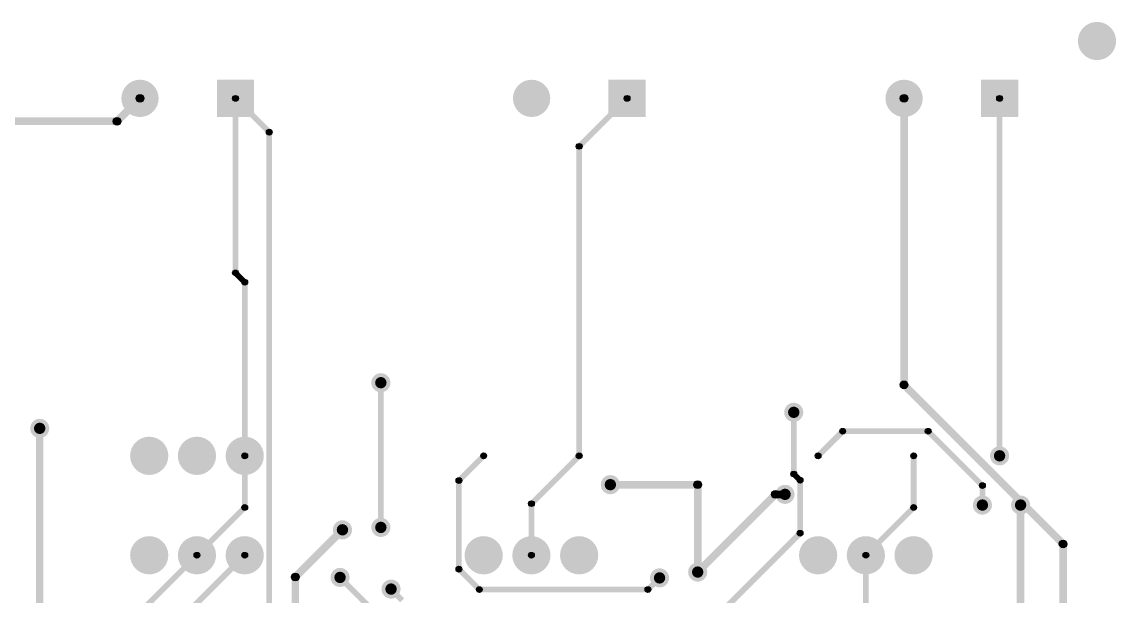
# Model space of a CAD drawing. Header units: millimetres. Extents: x 0 to 3.58, y 0 to 2.95.
# Drawn here: x 1.327 to 3.583, y 1.77 to 2.953 of the extents above; entities that cross this region are included whole.
import ezdxf

# ---------------------------------------------------------------- set-up
doc = ezdxf.new("R2010")
doc.units = ezdxf.units.MM
doc.header["$MEASUREMENT"] = 0
for name, color, linetype in [('PadHoleLayer', 156, 'Continuous'), ('TopLayer', 1, 'Continuous'), ('ViaHoleLayer', 16, 'Continuous')]:
    doc.layers.add(name, color=color, linetype=linetype)

# ---------------------------------------------------------------- blocks, each defined once
blk = doc.blocks.new('TO220_1')
at = {"layer": 'PadHoleLayer'}
h = blk.add_hatch(color=156, dxfattribs=at)
edge = h.paths.add_edge_path()
edge.add_arc((-0.0984, 0), 0.0236, 0, 360)
h = blk.add_hatch(color=156, dxfattribs=at)
edge = h.paths.add_edge_path()
edge.add_arc((0, 0), 0.0236, 0, 360)
h = blk.add_hatch(color=156, dxfattribs=at)
edge = h.paths.add_edge_path()
edge.add_arc((0.0984, 0), 0.0236, 0, 360)
at = {"layer": 'TopLayer'}
h = blk.add_hatch(color=1, dxfattribs=at)
edge = h.paths.add_edge_path()
edge.add_arc((-0.0984, 0), 0.0394, 0, 360)
h = blk.add_hatch(color=1, dxfattribs=at)
edge = h.paths.add_edge_path()
edge.add_arc((0, 0), 0.0394, 0, 360)
h = blk.add_hatch(color=1, dxfattribs=at)
edge = h.paths.add_edge_path()
edge.add_arc((0.0984, 0), 0.0394, 0, 360)
blk = doc.blocks.new('TO220_2')
at = {"layer": 'PadHoleLayer'}
h = blk.add_hatch(color=156, dxfattribs=at)
edge = h.paths.add_edge_path()
edge.add_arc((-0.0984, 0), 0.0236, 0, 360)
h = blk.add_hatch(color=156, dxfattribs=at)
edge = h.paths.add_edge_path()
edge.add_arc((0, 0), 0.0236, 0, 360)
h = blk.add_hatch(color=156, dxfattribs=at)
edge = h.paths.add_edge_path()
edge.add_arc((0.0984, 0), 0.0236, 0, 360)
at = {"layer": 'TopLayer'}
h = blk.add_hatch(color=1, dxfattribs=at)
edge = h.paths.add_edge_path()
edge.add_arc((-0.0984, 0), 0.0394, 0, 360)
h = blk.add_hatch(color=1, dxfattribs=at)
edge = h.paths.add_edge_path()
edge.add_arc((0, 0), 0.0394, 0, 360)
h = blk.add_hatch(color=1, dxfattribs=at)
edge = h.paths.add_edge_path()
edge.add_arc((0.0984, 0), 0.0394, 0, 360)
blk = doc.blocks.new('TO220_3')
at = {"layer": 'PadHoleLayer'}
h = blk.add_hatch(color=156, dxfattribs=at)
edge = h.paths.add_edge_path()
edge.add_arc((-0.0984, 0), 0.0236, 0, 360)
h = blk.add_hatch(color=156, dxfattribs=at)
edge = h.paths.add_edge_path()
edge.add_arc((0, 0), 0.0236, 0, 360)
h = blk.add_hatch(color=156, dxfattribs=at)
edge = h.paths.add_edge_path()
edge.add_arc((0.0984, 0), 0.0236, 0, 360)
at = {"layer": 'TopLayer'}
h = blk.add_hatch(color=1, dxfattribs=at)
edge = h.paths.add_edge_path()
edge.add_arc((-0.0984, 0), 0.0394, 0, 360)
h = blk.add_hatch(color=1, dxfattribs=at)
edge = h.paths.add_edge_path()
edge.add_arc((0, 0), 0.0394, 0, 360)
h = blk.add_hatch(color=1, dxfattribs=at)
edge = h.paths.add_edge_path()
edge.add_arc((0.0984, 0), 0.0394, 0, 360)
blk = doc.blocks.new('TO220_4')
at = {"layer": 'PadHoleLayer'}
h = blk.add_hatch(color=156, dxfattribs=at)
edge = h.paths.add_edge_path()
edge.add_arc((-0.0984, 0), 0.0236, 0, 360)
h = blk.add_hatch(color=156, dxfattribs=at)
edge = h.paths.add_edge_path()
edge.add_arc((0, 0), 0.0236, 0, 360)
h = blk.add_hatch(color=156, dxfattribs=at)
edge = h.paths.add_edge_path()
edge.add_arc((0.0984, 0), 0.0236, 0, 360)
at = {"layer": 'TopLayer'}
h = blk.add_hatch(color=1, dxfattribs=at)
edge = h.paths.add_edge_path()
edge.add_arc((-0.0984, 0), 0.0394, 0, 360)
h = blk.add_hatch(color=1, dxfattribs=at)
edge = h.paths.add_edge_path()
edge.add_arc((0, 0), 0.0394, 0, 360)
h = blk.add_hatch(color=1, dxfattribs=at)
edge = h.paths.add_edge_path()
edge.add_arc((0.0984, 0), 0.0394, 0, 360)
blk = doc.blocks.new('TO220_5')
at = {"layer": 'PadHoleLayer'}
h = blk.add_hatch(color=156, dxfattribs=at)
edge = h.paths.add_edge_path()
edge.add_arc((-0.0984, 0), 0.0236, 0, 360)
h = blk.add_hatch(color=156, dxfattribs=at)
edge = h.paths.add_edge_path()
edge.add_arc((0, 0), 0.0236, 0, 360)
h = blk.add_hatch(color=156, dxfattribs=at)
edge = h.paths.add_edge_path()
edge.add_arc((0.0984, 0), 0.0236, 0, 360)
at = {"layer": 'TopLayer'}
h = blk.add_hatch(color=1, dxfattribs=at)
edge = h.paths.add_edge_path()
edge.add_arc((-0.0984, 0), 0.0394, 0, 360)
h = blk.add_hatch(color=1, dxfattribs=at)
edge = h.paths.add_edge_path()
edge.add_arc((0, 0), 0.0394, 0, 360)
h = blk.add_hatch(color=1, dxfattribs=at)
edge = h.paths.add_edge_path()
edge.add_arc((0.0984, 0), 0.0394, 0, 360)
blk = doc.blocks.new('TO220_6')
at = {"layer": 'PadHoleLayer'}
h = blk.add_hatch(color=156, dxfattribs=at)
edge = h.paths.add_edge_path()
edge.add_arc((-0.0984, 0), 0.0236, 0, 360)
h = blk.add_hatch(color=156, dxfattribs=at)
edge = h.paths.add_edge_path()
edge.add_arc((0, 0), 0.0236, 0, 360)
h = blk.add_hatch(color=156, dxfattribs=at)
edge = h.paths.add_edge_path()
edge.add_arc((0.0984, 0), 0.0236, 0, 360)
at = {"layer": 'TopLayer'}
h = blk.add_hatch(color=1, dxfattribs=at)
edge = h.paths.add_edge_path()
edge.add_arc((-0.0984, 0), 0.0394, 0, 360)
h = blk.add_hatch(color=1, dxfattribs=at)
edge = h.paths.add_edge_path()
edge.add_arc((0, 0), 0.0394, 0, 360)
h = blk.add_hatch(color=1, dxfattribs=at)
edge = h.paths.add_edge_path()
edge.add_arc((0.0984, 0), 0.0394, 0, 360)
blk = doc.blocks.new('301_021_12_3D_17')
at = {"layer": 'PadHoleLayer'}
h = blk.add_hatch(color=156, dxfattribs=at)
edge = h.paths.add_edge_path()
edge.add_arc((-0.0984, 0), 0.0256, 0, 360)
h = blk.add_hatch(color=156, dxfattribs=at)
edge = h.paths.add_edge_path()
edge.add_arc((0.0984, 0), 0.0256, 0, 360)
at = {"layer": 'TopLayer'}
blk.add_hatch(color=1, dxfattribs=at).paths.add_polyline_path([(-0.1368, 0.0384), (-0.06, 0.0384), (-0.06, -0.0384), (-0.1368, -0.0384)])
h = blk.add_hatch(color=1, dxfattribs=at)
edge = h.paths.add_edge_path()
edge.add_arc((0.0984, 0), 0.0384, 0, 360)
blk = doc.blocks.new('301_021_12_3D_18')
at = {"layer": 'PadHoleLayer'}
h = blk.add_hatch(color=156, dxfattribs=at)
edge = h.paths.add_edge_path()
edge.add_arc((-0.0984, 0), 0.0256, 0, 360)
h = blk.add_hatch(color=156, dxfattribs=at)
edge = h.paths.add_edge_path()
edge.add_arc((0.0984, 0), 0.0256, 0, 360)
at = {"layer": 'TopLayer'}
blk.add_hatch(color=1, dxfattribs=at).paths.add_polyline_path([(-0.1368, 0.0384), (-0.06, 0.0384), (-0.06, -0.0384), (-0.1368, -0.0384)])
h = blk.add_hatch(color=1, dxfattribs=at)
edge = h.paths.add_edge_path()
edge.add_arc((0.0984, 0), 0.0384, 0, 360)
blk = doc.blocks.new('301_021_12_3D_19')
at = {"layer": 'PadHoleLayer'}
h = blk.add_hatch(color=156, dxfattribs=at)
edge = h.paths.add_edge_path()
edge.add_arc((-0.0984, 0), 0.0256, 0, 360)
h = blk.add_hatch(color=156, dxfattribs=at)
edge = h.paths.add_edge_path()
edge.add_arc((0.0984, 0), 0.0256, 0, 360)
at = {"layer": 'TopLayer'}
blk.add_hatch(color=1, dxfattribs=at).paths.add_polyline_path([(-0.1368, 0.0384), (-0.06, 0.0384), (-0.06, -0.0384), (-0.1368, -0.0384)])
h = blk.add_hatch(color=1, dxfattribs=at)
edge = h.paths.add_edge_path()
edge.add_arc((0.0984, 0), 0.0384, 0, 360)

msp = doc.modelspace()

# ---------------------------------------------------------------- hatches: boundary and pattern name
at = {"layer": 'PadHoleLayer'}
h = msp.add_hatch(color=156, dxfattribs=at)
edge = h.paths.add_edge_path()
edge.add_arc((3.5433, 2.9134), 0.0394, 0, 360)
at = {"layer": 'TopLayer'}
h = msp.add_hatch(color=1, dxfattribs=at)
edge = h.paths.add_edge_path()
edge.add_arc((3.5433, 2.9134), 0.0394, 0, 360)
for points in [[(1.5292, 2.7425), (1.5181, 2.7536), (1.5653, 2.8008), (1.5764, 2.7897)], [(1.7635, 2.7911), (1.7719, 2.7995), (1.8415, 2.7298), (1.8331, 2.7215)], [(2.4802, 2.6924), (2.4719, 2.7007), (2.5706, 2.7995), (2.579, 2.7911)], [(1.7736, 2.4357), (1.7618, 2.4357), (1.7618, 2.7953), (1.7736, 2.7953)], [(3.1535, 2.2053), (3.1378, 2.2053), (3.1378, 2.7953), (3.1535, 2.7953)], [(3.3484, 2.0591), (3.3366, 2.0591), (3.3366, 2.7953), (3.3484, 2.7953)], [(1.252, 2.7402), (1.252, 2.7559), (1.5236, 2.7559), (1.5236, 2.7402)], [(1.8432, 1.5646), (1.8314, 1.5646), (1.8314, 2.7257), (1.8432, 2.7257)], [(2.482, 2.0591), (2.4702, 2.0591), (2.4702, 2.6965), (2.482, 2.6965)], [(1.7635, 2.4315), (1.7719, 2.4399), (1.7909, 2.4208), (1.7826, 2.4125)], [(1.7927, 2.0591), (1.7809, 2.0591), (1.7809, 2.4167), (1.7927, 2.4167)], [(3.1401, 2.1998), (3.1512, 2.2109), (3.4789, 1.8832), (3.4678, 1.8721)], [(2.0732, 1.9117), (2.0614, 1.9117), (2.0614, 2.2097), (2.0732, 2.2097)], [(2.9242, 2.0217), (2.9124, 2.0217), (2.9124, 2.1487), (2.9242, 2.1487)], [(1.372, 1.4857), (1.3563, 1.4857), (1.3563, 2.1157), (1.372, 2.1157)], [(2.9727, 2.0549), (2.9643, 2.0632), (3.0149, 2.1138), (3.0233, 2.1055)], [(3.0191, 2.1038), (3.0191, 2.1156), (3.1953, 2.1156), (3.1953, 2.1038)], [(3.1911, 2.1055), (3.1995, 2.1138), (3.3113, 2.0021), (3.3029, 1.9937)], [(1.7927, 1.9528), (1.7809, 1.9528), (1.7809, 2.0591), (1.7927, 2.0591)], [(2.2325, 2.004), (2.2241, 2.0123), (2.275, 2.0632), (2.2834, 2.0549)], [(2.3818, 1.9564), (2.3735, 1.9648), (2.4719, 2.0632), (2.4802, 2.0549)], [(3.1713, 1.9528), (3.1594, 1.9528), (3.1594, 2.0591), (3.1713, 2.0591)], [(2.2342, 1.8257), (2.2224, 1.8257), (2.2224, 2.0082), (2.2342, 2.0082)], [(2.5403, 1.9918), (2.5403, 2.0075), (2.7203, 2.0075), (2.7203, 1.9918)], [(2.9141, 2.0175), (2.9225, 2.0258), (2.9355, 2.0128), (2.9271, 2.0045)], [(2.9372, 1.8997), (2.9254, 1.8997), (2.9254, 2.0087), (2.9372, 2.0087)], [(2.7282, 1.8197), (2.7124, 1.8197), (2.7124, 1.9997), (2.7282, 1.9997)], [(2.7259, 1.8141), (2.7148, 1.8252), (2.8748, 1.9852), (2.8859, 1.9741)], [(2.8803, 1.9718), (2.8803, 1.9875), (2.9003, 1.9875), (2.9003, 1.9718)], [(3.313, 1.9577), (3.3012, 1.9577), (3.3012, 1.9979), (3.313, 1.9979)], [(1.6925, 1.8502), (1.6842, 1.8585), (1.7826, 1.9569), (1.7909, 1.9486)], [(2.3835, 1.8543), (2.3717, 1.8543), (2.3717, 1.9606), (2.3835, 1.9606)], [(3.0711, 1.8502), (3.0627, 1.8585), (3.1612, 1.9569), (3.1695, 1.9486)], [(3.3937, 1.7097), (3.378, 1.7097), (3.378, 1.9577), (3.3937, 1.9577)], [(1.8966, 1.804), (1.8855, 1.8151), (1.9826, 1.9122), (1.9938, 1.9011)], [(2.7335, 1.6935), (2.7251, 1.7018), (2.9271, 1.9038), (2.9355, 1.8955)], [(3.4812, 0.6836), (3.4654, 0.6836), (3.4654, 1.8777), (3.4812, 1.8777)], [(1.5765, 1.7341), (1.5681, 1.7425), (1.6842, 1.8585), (1.6925, 1.8502)], [(1.6585, 1.7177), (1.6501, 1.7261), (1.7826, 1.8585), (1.7909, 1.8502)], [(3.0728, 1.6075), (3.061, 1.6075), (3.061, 1.8543), (3.0728, 1.8543)], [(2.2241, 1.8215), (2.2325, 1.8298), (2.2745, 1.7878), (2.2661, 1.7795)], [(1.8989, 1.5715), (1.8832, 1.5715), (1.8832, 1.8095), (1.8989, 1.8095)], [(1.979, 1.8045), (1.9874, 1.8128), (2.0534, 1.7468), (2.045, 1.7385)], [(2.6219, 1.7795), (2.6136, 1.7878), (2.6376, 1.8118), (2.6459, 1.8035)], [(2.0841, 1.7805), (2.0925, 1.7888), (2.1155, 1.7658), (2.1071, 1.7575)], [(2.2703, 1.7778), (2.2703, 1.7896), (2.6177, 1.7896), (2.6177, 1.7778)]]:
    msp.add_hatch(color=1, dxfattribs=at).paths.add_polyline_path(points)
h = msp.add_hatch(color=1, dxfattribs=at)
edge = h.paths.add_edge_path()
edge.add_arc((1.5709, 2.7953), 0.00787, 0, 360)
h = msp.add_hatch(color=1, dxfattribs=at)
edge = h.paths.add_edge_path()
edge.add_arc((1.7677, 2.7953), 0.00591, 0, 360)
h = msp.add_hatch(color=1, dxfattribs=at)
edge = h.paths.add_edge_path()
edge.add_arc((1.7677, 2.7953), 0.00591, 0, 360)
h = msp.add_hatch(color=1, dxfattribs=at)
edge = h.paths.add_edge_path()
edge.add_arc((2.5748, 2.7953), 0.00591, 0, 360)
h = msp.add_hatch(color=1, dxfattribs=at)
edge = h.paths.add_edge_path()
edge.add_arc((3.1457, 2.7953), 0.00787, 0, 360)
h = msp.add_hatch(color=1, dxfattribs=at)
edge = h.paths.add_edge_path()
edge.add_arc((3.3425, 2.7953), 0.00591, 0, 360)
h = msp.add_hatch(color=1, dxfattribs=at)
edge = h.paths.add_edge_path()
edge.add_arc((1.5236, 2.748), 0.00787, 0, 360)
h = msp.add_hatch(color=1, dxfattribs=at)
edge = h.paths.add_edge_path()
edge.add_arc((1.5236, 2.748), 0.00787, 0, 360)
h = msp.add_hatch(color=1, dxfattribs=at)
edge = h.paths.add_edge_path()
edge.add_arc((1.8373, 2.7257), 0.00591, 0, 360)
h = msp.add_hatch(color=1, dxfattribs=at)
edge = h.paths.add_edge_path()
edge.add_arc((1.8373, 2.7257), 0.00591, 0, 360)
h = msp.add_hatch(color=1, dxfattribs=at)
edge = h.paths.add_edge_path()
edge.add_arc((2.4761, 2.6965), 0.00591, 0, 360)
h = msp.add_hatch(color=1, dxfattribs=at)
edge = h.paths.add_edge_path()
edge.add_arc((2.4761, 2.6965), 0.00591, 0, 360)
h = msp.add_hatch(color=1, dxfattribs=at)
edge = h.paths.add_edge_path()
edge.add_arc((1.7677, 2.4357), 0.00591, 0, 360)
h = msp.add_hatch(color=1, dxfattribs=at)
edge = h.paths.add_edge_path()
edge.add_arc((1.7677, 2.4357), 0.00591, 0, 360)
h = msp.add_hatch(color=1, dxfattribs=at)
edge = h.paths.add_edge_path()
edge.add_arc((1.7868, 2.4167), 0.00591, 0, 360)
h = msp.add_hatch(color=1, dxfattribs=at)
edge = h.paths.add_edge_path()
edge.add_arc((1.7868, 2.4167), 0.00591, 0, 360)
h = msp.add_hatch(color=1, dxfattribs=at)
edge = h.paths.add_edge_path()
edge.add_arc((2.0673, 2.2097), 0.0197, 0, 360)
h = msp.add_hatch(color=1, dxfattribs=at)
edge = h.paths.add_edge_path()
edge.add_arc((2.0673, 2.2097), 0.00591, 0, 360)
h = msp.add_hatch(color=1, dxfattribs=at)
edge = h.paths.add_edge_path()
edge.add_arc((3.1457, 2.2053), 0.00787, 0, 360)
h = msp.add_hatch(color=1, dxfattribs=at)
edge = h.paths.add_edge_path()
edge.add_arc((3.1457, 2.2053), 0.00787, 0, 360)
h = msp.add_hatch(color=1, dxfattribs=at)
edge = h.paths.add_edge_path()
edge.add_arc((2.9183, 2.1487), 0.0197, 0, 360)
h = msp.add_hatch(color=1, dxfattribs=at)
edge = h.paths.add_edge_path()
edge.add_arc((2.9183, 2.1487), 0.00591, 0, 360)
h = msp.add_hatch(color=1, dxfattribs=at)
edge = h.paths.add_edge_path()
edge.add_arc((1.3642, 2.1157), 0.0197, 0, 360)
h = msp.add_hatch(color=1, dxfattribs=at)
edge = h.paths.add_edge_path()
edge.add_arc((1.3642, 2.1157), 0.00787, 0, 360)
h = msp.add_hatch(color=1, dxfattribs=at)
edge = h.paths.add_edge_path()
edge.add_arc((3.0191, 2.1097), 0.00591, 0, 360)
h = msp.add_hatch(color=1, dxfattribs=at)
edge = h.paths.add_edge_path()
edge.add_arc((3.0191, 2.1097), 0.00591, 0, 360)
h = msp.add_hatch(color=1, dxfattribs=at)
edge = h.paths.add_edge_path()
edge.add_arc((3.1953, 2.1097), 0.00591, 0, 360)
h = msp.add_hatch(color=1, dxfattribs=at)
edge = h.paths.add_edge_path()
edge.add_arc((3.1953, 2.1097), 0.00591, 0, 360)
h = msp.add_hatch(color=1, dxfattribs=at)
edge = h.paths.add_edge_path()
edge.add_arc((3.3425, 2.0591), 0.0197, 0, 360)
h = msp.add_hatch(color=1, dxfattribs=at)
edge = h.paths.add_edge_path()
edge.add_arc((1.7868, 2.0591), 0.00591, 0, 360)
h = msp.add_hatch(color=1, dxfattribs=at)
edge = h.paths.add_edge_path()
edge.add_arc((1.7868, 2.0591), 0.00591, 0, 360)
h = msp.add_hatch(color=1, dxfattribs=at)
edge = h.paths.add_edge_path()
edge.add_arc((2.2792, 2.0591), 0.00591, 0, 360)
h = msp.add_hatch(color=1, dxfattribs=at)
edge = h.paths.add_edge_path()
edge.add_arc((2.4761, 2.0591), 0.00591, 0, 360)
h = msp.add_hatch(color=1, dxfattribs=at)
edge = h.paths.add_edge_path()
edge.add_arc((2.4761, 2.0591), 0.00591, 0, 360)
h = msp.add_hatch(color=1, dxfattribs=at)
edge = h.paths.add_edge_path()
edge.add_arc((2.9685, 2.0591), 0.00591, 0, 360)
h = msp.add_hatch(color=1, dxfattribs=at)
edge = h.paths.add_edge_path()
edge.add_arc((3.1654, 2.0591), 0.00591, 0, 360)
h = msp.add_hatch(color=1, dxfattribs=at)
edge = h.paths.add_edge_path()
edge.add_arc((3.3425, 2.0591), 0.00591, 0, 360)
h = msp.add_hatch(color=1, dxfattribs=at)
edge = h.paths.add_edge_path()
edge.add_arc((2.2283, 2.0082), 0.00591, 0, 360)
h = msp.add_hatch(color=1, dxfattribs=at)
edge = h.paths.add_edge_path()
edge.add_arc((2.2283, 2.0082), 0.00591, 0, 360)
h = msp.add_hatch(color=1, dxfattribs=at)
edge = h.paths.add_edge_path()
edge.add_arc((2.5403, 1.9997), 0.0197, 0, 360)
h = msp.add_hatch(color=1, dxfattribs=at)
edge = h.paths.add_edge_path()
edge.add_arc((2.5403, 1.9997), 0.00787, 0, 360)
h = msp.add_hatch(color=1, dxfattribs=at)
edge = h.paths.add_edge_path()
edge.add_arc((2.7203, 1.9997), 0.00787, 0, 360)
h = msp.add_hatch(color=1, dxfattribs=at)
edge = h.paths.add_edge_path()
edge.add_arc((2.7203, 1.9997), 0.00787, 0, 360)
h = msp.add_hatch(color=1, dxfattribs=at)
edge = h.paths.add_edge_path()
edge.add_arc((2.9183, 2.0217), 0.00591, 0, 360)
h = msp.add_hatch(color=1, dxfattribs=at)
edge = h.paths.add_edge_path()
edge.add_arc((2.9183, 2.0217), 0.00591, 0, 360)
h = msp.add_hatch(color=1, dxfattribs=at)
edge = h.paths.add_edge_path()
edge.add_arc((2.9313, 2.0087), 0.00591, 0, 360)
h = msp.add_hatch(color=1, dxfattribs=at)
edge = h.paths.add_edge_path()
edge.add_arc((2.9313, 2.0087), 0.00591, 0, 360)
h = msp.add_hatch(color=1, dxfattribs=at)
edge = h.paths.add_edge_path()
edge.add_arc((2.8803, 1.9797), 0.00787, 0, 360)
h = msp.add_hatch(color=1, dxfattribs=at)
edge = h.paths.add_edge_path()
edge.add_arc((2.8803, 1.9797), 0.00787, 0, 360)
h = msp.add_hatch(color=1, dxfattribs=at)
edge = h.paths.add_edge_path()
edge.add_arc((2.9003, 1.9797), 0.0197, 0, 360)
h = msp.add_hatch(color=1, dxfattribs=at)
edge = h.paths.add_edge_path()
edge.add_arc((2.9003, 1.9797), 0.00787, 0, 360)
h = msp.add_hatch(color=1, dxfattribs=at)
edge = h.paths.add_edge_path()
edge.add_arc((3.3071, 1.9979), 0.00591, 0, 360)
h = msp.add_hatch(color=1, dxfattribs=at)
edge = h.paths.add_edge_path()
edge.add_arc((3.3071, 1.9979), 0.00591, 0, 360)
h = msp.add_hatch(color=1, dxfattribs=at)
edge = h.paths.add_edge_path()
edge.add_arc((2.3776, 1.9606), 0.00591, 0, 360)
h = msp.add_hatch(color=1, dxfattribs=at)
edge = h.paths.add_edge_path()
edge.add_arc((2.3776, 1.9606), 0.00591, 0, 360)
h = msp.add_hatch(color=1, dxfattribs=at)
edge = h.paths.add_edge_path()
edge.add_arc((3.3071, 1.9577), 0.0197, 0, 360)
h = msp.add_hatch(color=1, dxfattribs=at)
edge = h.paths.add_edge_path()
edge.add_arc((3.3071, 1.9577), 0.00591, 0, 360)
h = msp.add_hatch(color=1, dxfattribs=at)
edge = h.paths.add_edge_path()
edge.add_arc((3.3858, 1.9577), 0.0197, 0, 360)
h = msp.add_hatch(color=1, dxfattribs=at)
edge = h.paths.add_edge_path()
edge.add_arc((3.3858, 1.9577), 0.00787, 0, 360)
h = msp.add_hatch(color=1, dxfattribs=at)
edge = h.paths.add_edge_path()
edge.add_arc((1.7868, 1.9528), 0.00591, 0, 360)
h = msp.add_hatch(color=1, dxfattribs=at)
edge = h.paths.add_edge_path()
edge.add_arc((1.7868, 1.9528), 0.00591, 0, 360)
h = msp.add_hatch(color=1, dxfattribs=at)
edge = h.paths.add_edge_path()
edge.add_arc((3.1654, 1.9528), 0.00591, 0, 360)
h = msp.add_hatch(color=1, dxfattribs=at)
edge = h.paths.add_edge_path()
edge.add_arc((3.1654, 1.9528), 0.00591, 0, 360)
h = msp.add_hatch(color=1, dxfattribs=at)
edge = h.paths.add_edge_path()
edge.add_arc((1.9882, 1.9067), 0.0197, 0, 360)
h = msp.add_hatch(color=1, dxfattribs=at)
edge = h.paths.add_edge_path()
edge.add_arc((2.0673, 1.9117), 0.0197, 0, 360)
h = msp.add_hatch(color=1, dxfattribs=at)
edge = h.paths.add_edge_path()
edge.add_arc((2.0673, 1.9117), 0.00591, 0, 360)
h = msp.add_hatch(color=1, dxfattribs=at)
edge = h.paths.add_edge_path()
edge.add_arc((1.9882, 1.9067), 0.00787, 0, 360)
h = msp.add_hatch(color=1, dxfattribs=at)
edge = h.paths.add_edge_path()
edge.add_arc((2.9313, 1.8997), 0.00591, 0, 360)
h = msp.add_hatch(color=1, dxfattribs=at)
edge = h.paths.add_edge_path()
edge.add_arc((2.9313, 1.8997), 0.00591, 0, 360)
h = msp.add_hatch(color=1, dxfattribs=at)
edge = h.paths.add_edge_path()
edge.add_arc((3.4733, 1.8777), 0.00787, 0, 360)
h = msp.add_hatch(color=1, dxfattribs=at)
edge = h.paths.add_edge_path()
edge.add_arc((3.4733, 1.8777), 0.00787, 0, 360)
h = msp.add_hatch(color=1, dxfattribs=at)
edge = h.paths.add_edge_path()
edge.add_arc((1.6883, 1.8543), 0.00591, 0, 360)
h = msp.add_hatch(color=1, dxfattribs=at)
edge = h.paths.add_edge_path()
edge.add_arc((1.6883, 1.8543), 0.00591, 0, 360)
h = msp.add_hatch(color=1, dxfattribs=at)
edge = h.paths.add_edge_path()
edge.add_arc((1.7868, 1.8543), 0.00591, 0, 360)
h = msp.add_hatch(color=1, dxfattribs=at)
edge = h.paths.add_edge_path()
edge.add_arc((2.3776, 1.8543), 0.00591, 0, 360)
h = msp.add_hatch(color=1, dxfattribs=at)
edge = h.paths.add_edge_path()
edge.add_arc((3.0669, 1.8543), 0.00591, 0, 360)
h = msp.add_hatch(color=1, dxfattribs=at)
edge = h.paths.add_edge_path()
edge.add_arc((3.0669, 1.8543), 0.00591, 0, 360)
h = msp.add_hatch(color=1, dxfattribs=at)
edge = h.paths.add_edge_path()
edge.add_arc((1.9832, 1.8087), 0.0197, 0, 360)
h = msp.add_hatch(color=1, dxfattribs=at)
edge = h.paths.add_edge_path()
edge.add_arc((2.2283, 1.8257), 0.00591, 0, 360)
h = msp.add_hatch(color=1, dxfattribs=at)
edge = h.paths.add_edge_path()
edge.add_arc((2.2283, 1.8257), 0.00591, 0, 360)
h = msp.add_hatch(color=1, dxfattribs=at)
edge = h.paths.add_edge_path()
edge.add_arc((2.6417, 1.8077), 0.0197, 0, 360)
h = msp.add_hatch(color=1, dxfattribs=at)
edge = h.paths.add_edge_path()
edge.add_arc((2.7203, 1.8197), 0.0197, 0, 360)
h = msp.add_hatch(color=1, dxfattribs=at)
edge = h.paths.add_edge_path()
edge.add_arc((2.7203, 1.8197), 0.00787, 0, 360)
h = msp.add_hatch(color=1, dxfattribs=at)
edge = h.paths.add_edge_path()
edge.add_arc((2.7203, 1.8197), 0.00787, 0, 360)
h = msp.add_hatch(color=1, dxfattribs=at)
edge = h.paths.add_edge_path()
edge.add_arc((1.891, 1.8095), 0.00787, 0, 360)
h = msp.add_hatch(color=1, dxfattribs=at)
edge = h.paths.add_edge_path()
edge.add_arc((1.891, 1.8095), 0.00787, 0, 360)
h = msp.add_hatch(color=1, dxfattribs=at)
edge = h.paths.add_edge_path()
edge.add_arc((1.9832, 1.8087), 0.00591, 0, 360)
h = msp.add_hatch(color=1, dxfattribs=at)
edge = h.paths.add_edge_path()
edge.add_arc((2.0883, 1.7847), 0.0197, 0, 360)
h = msp.add_hatch(color=1, dxfattribs=at)
edge = h.paths.add_edge_path()
edge.add_arc((2.6417, 1.8077), 0.00591, 0, 360)
h = msp.add_hatch(color=1, dxfattribs=at)
edge = h.paths.add_edge_path()
edge.add_arc((2.0883, 1.7847), 0.00591, 0, 360)
h = msp.add_hatch(color=1, dxfattribs=at)
edge = h.paths.add_edge_path()
edge.add_arc((2.2703, 1.7837), 0.00591, 0, 360)
h = msp.add_hatch(color=1, dxfattribs=at)
edge = h.paths.add_edge_path()
edge.add_arc((2.2703, 1.7837), 0.00591, 0, 360)
h = msp.add_hatch(color=1, dxfattribs=at)
edge = h.paths.add_edge_path()
edge.add_arc((2.6177, 1.7837), 0.00591, 0, 360)
h = msp.add_hatch(color=1, dxfattribs=at)
edge = h.paths.add_edge_path()
edge.add_arc((2.6177, 1.7837), 0.00591, 0, 360)
at = {"layer": 'ViaHoleLayer'}
h = msp.add_hatch(color=16, dxfattribs=at)
edge = h.paths.add_edge_path()
edge.add_arc((2.0673, 2.2097), 0.0118, 0, 360)
h = msp.add_hatch(color=16, dxfattribs=at)
edge = h.paths.add_edge_path()
edge.add_arc((2.9183, 2.1487), 0.0118, 0, 360)
h = msp.add_hatch(color=16, dxfattribs=at)
edge = h.paths.add_edge_path()
edge.add_arc((1.3642, 2.1157), 0.0118, 0, 360)
h = msp.add_hatch(color=16, dxfattribs=at)
edge = h.paths.add_edge_path()
edge.add_arc((3.3425, 2.0591), 0.0118, 0, 360)
h = msp.add_hatch(color=16, dxfattribs=at)
edge = h.paths.add_edge_path()
edge.add_arc((2.5403, 1.9997), 0.0118, 0, 360)
h = msp.add_hatch(color=16, dxfattribs=at)
edge = h.paths.add_edge_path()
edge.add_arc((2.9003, 1.9797), 0.0118, 0, 360)
h = msp.add_hatch(color=16, dxfattribs=at)
edge = h.paths.add_edge_path()
edge.add_arc((3.3071, 1.9577), 0.0118, 0, 360)
h = msp.add_hatch(color=16, dxfattribs=at)
edge = h.paths.add_edge_path()
edge.add_arc((3.3858, 1.9577), 0.0118, 0, 360)
h = msp.add_hatch(color=16, dxfattribs=at)
edge = h.paths.add_edge_path()
edge.add_arc((1.9882, 1.9067), 0.0118, 0, 360)
h = msp.add_hatch(color=16, dxfattribs=at)
edge = h.paths.add_edge_path()
edge.add_arc((2.0673, 1.9117), 0.0118, 0, 360)
h = msp.add_hatch(color=16, dxfattribs=at)
edge = h.paths.add_edge_path()
edge.add_arc((2.7203, 1.8197), 0.0118, 0, 360)
h = msp.add_hatch(color=16, dxfattribs=at)
edge = h.paths.add_edge_path()
edge.add_arc((1.9832, 1.8087), 0.0118, 0, 360)
h = msp.add_hatch(color=16, dxfattribs=at)
edge = h.paths.add_edge_path()
edge.add_arc((2.6417, 1.8077), 0.0118, 0, 360)
h = msp.add_hatch(color=16, dxfattribs=at)
edge = h.paths.add_edge_path()
edge.add_arc((2.0883, 1.7847), 0.0118, 0, 360)

# ---------------------------------------------------------------- linework, layer by layer
at = {"layer": 'TopLayer'}
for centre, radius in [((1.5709, 2.7953), 0.00787), ((1.7677, 2.7953), 0.00591), ((1.7677, 2.7953), 0.00591), ((2.5748, 2.7953), 0.00591), ((3.1457, 2.7953), 0.00787), ((3.3425, 2.7953), 0.00591), ((1.5236, 2.748), 0.00787), ((1.5236, 2.748), 0.00787), ((1.8373, 2.7257), 0.00591), ((1.8373, 2.7257), 0.00591), ((2.4761, 2.6965), 0.00591), ((2.4761, 2.6965), 0.00591), ((1.7677, 2.4357), 0.00591), ((1.7677, 2.4357), 0.00591), ((1.7868, 2.4167), 0.00591), ((1.7868, 2.4167), 0.00591), ((2.0673, 2.2097), 0.00591), ((3.1457, 2.2053), 0.00787), ((3.1457, 2.2053), 0.00787), ((2.9183, 2.1487), 0.00591), ((1.3642, 2.1157), 0.00787), ((3.0191, 2.1097), 0.00591), ((3.0191, 2.1097), 0.00591), ((3.1953, 2.1097), 0.00591), ((3.1953, 2.1097), 0.00591), ((1.7868, 2.0591), 0.00591), ((1.7868, 2.0591), 0.00591), ((2.2792, 2.0591), 0.00591), ((2.4761, 2.0591), 0.00591), ((2.4761, 2.0591), 0.00591), ((2.9685, 2.0591), 0.00591), ((3.1654, 2.0591), 0.00591), ((3.3425, 2.0591), 0.00591), ((2.2283, 2.0082), 0.00591), ((2.2283, 2.0082), 0.00591), ((2.5403, 1.9997), 0.00787), ((2.7203, 1.9997), 0.00787), ((2.7203, 1.9997), 0.00787), ((2.9183, 2.0217), 0.00591), ((2.9183, 2.0217), 0.00591), ((2.9313, 2.0087), 0.00591), ((2.9313, 2.0087), 0.00591), ((2.8803, 1.9797), 0.00787), ((2.8803, 1.9797), 0.00787), ((2.9003, 1.9797), 0.00787), ((3.3071, 1.9979), 0.00591), ((3.3071, 1.9979), 0.00591), ((2.3776, 1.9606), 0.00591), ((2.3776, 1.9606), 0.00591), ((3.3071, 1.9577), 0.00591), ((3.3858, 1.9577), 0.00787), ((1.7868, 1.9528), 0.00591), ((1.7868, 1.9528), 0.00591), ((3.1654, 1.9528), 0.00591), ((3.1654, 1.9528), 0.00591), ((2.0673, 1.9117), 0.00591), ((1.9882, 1.9067), 0.00787), ((2.9313, 1.8997), 0.00591), ((2.9313, 1.8997), 0.00591), ((3.4733, 1.8777), 0.00787), ((3.4733, 1.8777), 0.00787), ((1.6883, 1.8543), 0.00591), ((1.6883, 1.8543), 0.00591), ((1.7868, 1.8543), 0.00591), ((2.3776, 1.8543), 0.00591), ((3.0669, 1.8543), 0.00591), ((3.0669, 1.8543), 0.00591), ((2.2283, 1.8257), 0.00591), ((2.2283, 1.8257), 0.00591), ((2.7203, 1.8197), 0.00787), ((2.7203, 1.8197), 0.00787), ((1.891, 1.8095), 0.00787), ((1.891, 1.8095), 0.00787), ((1.9832, 1.8087), 0.00591), ((2.6417, 1.8077), 0.00591), ((2.0883, 1.7847), 0.00591), ((2.2703, 1.7837), 0.00591), ((2.2703, 1.7837), 0.00591), ((2.6177, 1.7837), 0.00591), ((2.6177, 1.7837), 0.00591)]:
    msp.add_circle(centre, radius, dxfattribs=at)

# ---------------------------------------------------------------- block references
for name, p, rotation in [('301_021_12_3D_19', (1.6693, 2.7953), 180), ('301_021_12_3D_18', (2.4764, 2.7953), 180), ('301_021_12_3D_17', (3.2441, 2.7953), 180), ('TO220_1', (3.0669, 2.0591), 360), ('TO220_3', (2.3776, 2.0591), 360), ('TO220_6', (1.6883, 1.8543), 180), ('TO220_4', (2.3776, 1.8543), 180), ('TO220_2', (3.0669, 1.8543), 180)]:
    msp.add_blockref(name, p, dxfattribs=dict(rotation=rotation))
msp.add_blockref('TO220_5', (1.6883, 2.0591))

doc.saveas('drawing.dxf')
